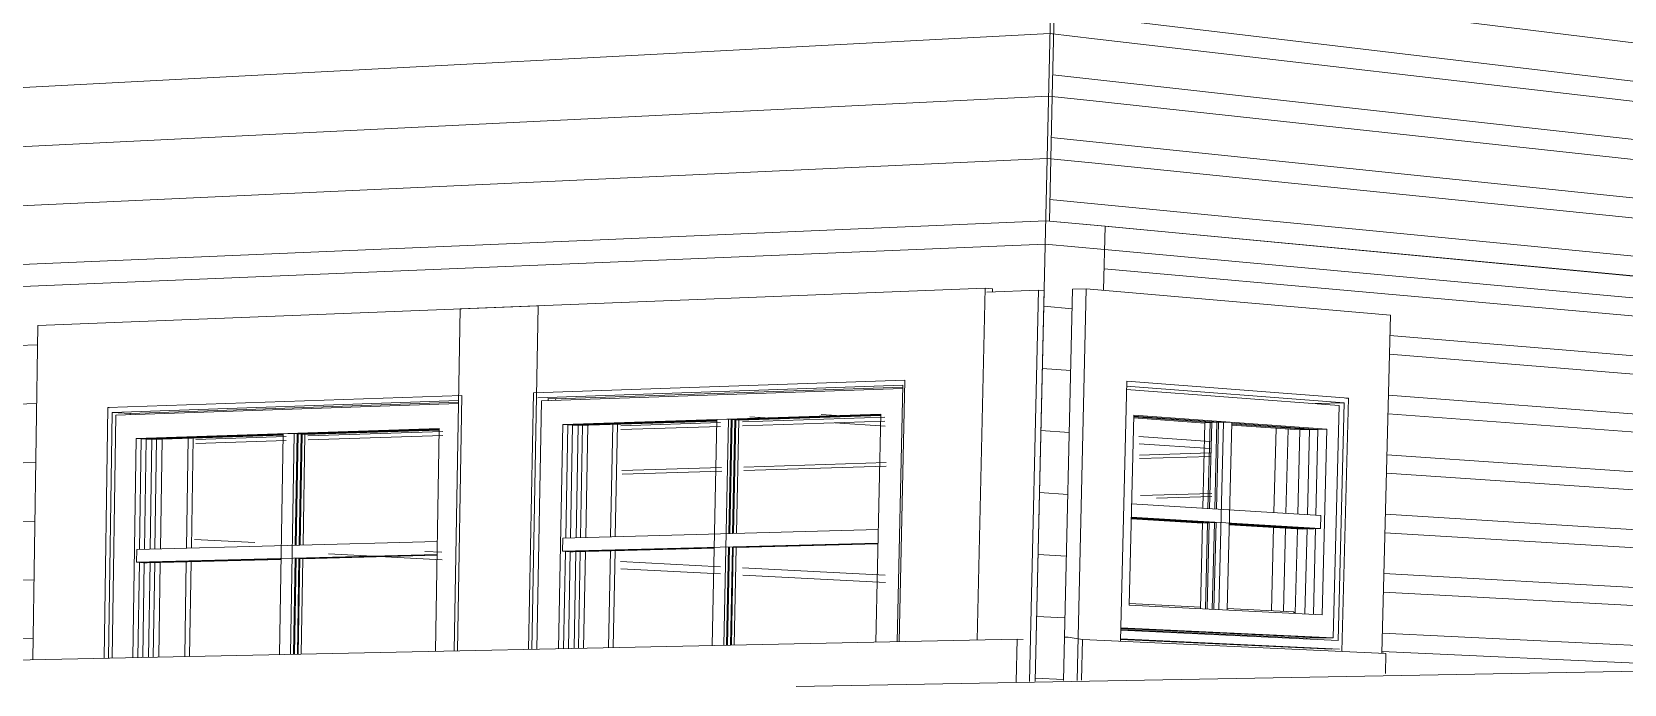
# Model space of a CAD drawing. Header units: inches. Extents: x 205 to 211, y -138 to -29.
# Drawn here: x 207.2758 to 207.4176, y -137.5195 to -137.4614 of the extents above; entities that cross this region are included whole.
import ezdxf

# ---------------------------------------------------------------- set-up
doc = ezdxf.new("R2010")
doc.units = ezdxf.units.IN
doc.header["$MEASUREMENT"] = 0
for name, color, linetype, lineweight in [('A-GLAZ', 151, 'Continuous', 13), ('A-PART', 2, 'Continuous', 9), ('A-ROOF', 132, 'Continuous', 13), ('A-WALL', 113, 'Continuous', 13), ('A-WALL-PATT', 111, 'Continuous', 13), ('Q-CASE', 31, 'Continuous', 9)]:
    doc.layers.add(name, color=color, linetype=linetype, lineweight=lineweight)

# ---------------------------------------------------------------- blocks, each defined once
blk = doc.blocks.new('FP_61-Looking SouthWest')
at = {"layer": 'A-WALL-PATT', "lineweight": 9}
for p, q in [((-72.01776, -137.48785), (-71.83515, -137.48027)), ((-72.01779, -137.4928), (-71.92493, -137.48924)), ((-72.01782, -137.49773), (-71.925, -137.49449)), ((-72.01785, -137.50267), (-71.92508, -137.49973)), ((-72.01787, -137.5076), (-71.92515, -137.50496)), ((-72.0179, -137.51252), (-71.92523, -137.51019)), ((-72.01793, -137.51744), (-71.9253, -137.51541))]:
    blk.add_line(p, q, dxfattribs=at)
blk = doc.blocks.new('FP_62-Looking SouthWest')
at = {"layer": 'A-WALL-PATT', "lineweight": 9}
for p, q in [((-71.83515, -137.48027), (-71.82986, -137.48075)), ((-71.83527, -137.48582), (-71.83274, -137.48603)), ((-71.8354, -137.49136), (-71.83287, -137.49155)), ((-71.83553, -137.49689), (-71.833, -137.49707)), ((-71.83565, -137.50242), (-71.83312, -137.50258)), ((-71.83578, -137.50794), (-71.83325, -137.50808)), ((-71.8359, -137.51346), (-71.83338, -137.51358)), ((-71.83603, -137.51897), (-71.8335, -137.51907)), ((-71.8364, -137.53547), (-71.83591, -137.53548)), ((-71.83653, -137.54096), (-71.83603, -137.54097)), ((-71.83665, -137.54644), (-71.83335, -137.54646)), ((-71.83678, -137.55192), (-71.83348, -137.55191)), ((-71.8369, -137.55739), (-71.8336, -137.55736)), ((-71.83703, -137.56286), (-71.83373, -137.5628)), ((-71.83715, -137.56832), (-71.83386, -137.56824)), ((-71.83728, -137.57377), (-71.83398, -137.57367)), ((-71.8374, -137.57922), (-71.83411, -137.5791)), ((-71.83752, -137.58467), (-71.83423, -137.58452)), ((-71.83765, -137.59011), (-71.83436, -137.58994)), ((-71.83777, -137.59554), (-71.83448, -137.59535)), ((-71.8379, -137.60097), (-71.83461, -137.60075)), ((-71.83802, -137.60639), (-71.83473, -137.60615)), ((-71.83814, -137.61181), (-71.83485, -137.61154)), ((-71.83827, -137.61722), (-71.83498, -137.61693)), ((-71.83839, -137.62262), (-71.8351, -137.62231))]:
    blk.add_line(p, q, dxfattribs=at)
blk = doc.blocks.new('FP_63-Looking SouthWest')
at = {"layer": 'A-WALL-PATT', "lineweight": 9}
for p, q in [((-72.0175, -137.47113), (-71.83472, -137.46151)), ((-72.01752, -137.47609), (-71.83485, -137.46708)), ((-72.01772, -137.48105), (-71.83497, -137.47264)), ((-72.01775, -137.486), (-71.8351, -137.47819))]:
    blk.add_line(p, q, dxfattribs=at)
blk = doc.blocks.new('FP_64-Looking SouthWest')
at = {"layer": 'A-WALL-PATT', "lineweight": 9}
for p, q in [((-71.83242, -137.36035), (-71.82995, -137.36096)), ((-71.83254, -137.36602), (-71.83008, -137.36661)), ((-71.83267, -137.37168), (-71.83021, -137.37226)), ((-71.8328, -137.37734), (-71.83034, -137.3779)), ((-71.83293, -137.38299), (-71.83047, -137.38353)), ((-71.83306, -137.38864), (-71.8306, -137.38916)), ((-71.83459, -137.45594), (-71.83061, -137.45643)), ((-71.83472, -137.46151), (-71.83074, -137.46197)), ((-71.83485, -137.46708), (-71.83087, -137.46751)), ((-71.83497, -137.47264), (-71.831, -137.47304)), ((-71.8351, -137.47819), (-71.83112, -137.47856))]:
    blk.add_line(p, q, dxfattribs=at)
blk = doc.blocks.new('FP_65-Looking SouthWest')
at = {"layer": 'A-WALL-PATT', "lineweight": 9}
for p, q in [((-71.82986, -137.48075), (-71.69357, -137.49322)), ((-71.80443, -137.48841), (-71.76908, -137.49139)), ((-71.80456, -137.49373), (-71.76923, -137.49645)), ((-71.70906, -137.49644), (-71.69373, -137.49773)), ((-71.8047, -137.49904), (-71.76938, -137.5015)), ((-71.70922, -137.50107), (-71.69389, -137.50225)), ((-71.80483, -137.50434), (-71.76952, -137.50655)), ((-71.70938, -137.50569), (-71.69406, -137.50675)), ((-71.80497, -137.50964), (-71.76967, -137.5116)), ((-71.70954, -137.5103), (-71.69422, -137.51126)), ((-71.80511, -137.51494), (-71.76981, -137.51664)), ((-71.7097, -137.51491), (-71.69438, -137.51576)), ((-71.71129, -137.54708), (-71.69551, -137.54716)), ((-71.71145, -137.55166), (-71.69567, -137.55163)), ((-71.71161, -137.55624), (-71.69583, -137.5561)), ((-71.71173, -137.56082), (-71.69599, -137.56056)), ((-71.71192, -137.56539), (-71.69615, -137.56502)), ((-71.71208, -137.56996), (-71.69631, -137.56948)), ((-71.71224, -137.57452), (-71.69647, -137.57393)), ((-71.71239, -137.57908), (-71.69663, -137.57838)), ((-71.71255, -137.58364), (-71.69679, -137.58282)), ((-71.71271, -137.58819), (-71.69695, -137.58726)), ((-71.71287, -137.59274), (-71.69711, -137.5917)), ((-71.71302, -137.59728), (-71.69727, -137.59613)), ((-71.71318, -137.60182), (-71.70139, -137.60088)), ((-71.71334, -137.60636), (-71.70152, -137.60533)), ((-71.71349, -137.61089), (-71.70042, -137.60966))]:
    blk.add_line(p, q, dxfattribs=at)
blk = doc.blocks.new('FP_66-Looking SouthWest')
at = {"layer": 'A-WALL-PATT', "lineweight": 9}
for p, q in [((-71.75995, -137.37838), (-71.74588, -137.38188)), ((-71.7601, -137.38351), (-71.74603, -137.3869)), ((-71.76025, -137.38863), (-71.74619, -137.39191)), ((-71.70655, -137.39167), (-71.69006, -137.39578)), ((-71.7604, -137.39374), (-71.74634, -137.39692)), ((-71.70671, -137.39639), (-71.69023, -137.40037)), ((-71.76055, -137.39885), (-71.7465, -137.40193)), ((-71.70688, -137.40111), (-71.69039, -137.40497)), ((-71.7607, -137.40395), (-71.74665, -137.40693)), ((-71.70704, -137.40583), (-71.69056, -137.40956)), ((-71.7072, -137.41053), (-71.69072, -137.41414)), ((-71.70736, -137.41524), (-71.69089, -137.41873)), ((-71.7613, -137.42432), (-71.74727, -137.42688)), ((-71.76145, -137.4294), (-71.74742, -137.43185)), ((-71.7616, -137.43448), (-71.74757, -137.43682)), ((-71.70801, -137.43402), (-71.69155, -137.43702)), ((-71.70817, -137.43871), (-71.69171, -137.44158)), ((-71.76175, -137.43955), (-71.74772, -137.44179)), ((-71.70833, -137.44339), (-71.69187, -137.44614)), ((-71.7619, -137.44461), (-71.74788, -137.44675)), ((-71.70849, -137.44807), (-71.69204, -137.4507)), ((-71.76205, -137.44968), (-71.74803, -137.45171)), ((-71.70865, -137.45274), (-71.6922, -137.45525)), ((-71.7622, -137.45473), (-71.74818, -137.45666)), ((-71.83061, -137.45643), (-71.69286, -137.47342)), ((-71.70882, -137.45741), (-71.69237, -137.4598)), ((-71.76198, -137.45983), (-71.74834, -137.46161)), ((-71.83074, -137.46197), (-71.69302, -137.47795)), ((-71.70898, -137.46207), (-71.69253, -137.46434)), ((-71.70879, -137.46678), (-71.69269, -137.46888)), ((-71.83087, -137.46751), (-71.69318, -137.48248)), ((-71.831, -137.47304), (-71.69334, -137.487)), ((-71.83112, -137.47856), (-71.69351, -137.49152))]:
    blk.add_line(p, q, dxfattribs=at)
blk = doc.blocks.new('FP_80-Looking SouthWest')
at = {"layer": 'A-PART'}
for p, q in [((-71.83434, -137.45964), (-71.69054, -137.47668)), ((-71.83447, -137.4652), (-71.6907, -137.48119)), ((-71.8346, -137.47076), (-71.69086, -137.4857)), ((-71.83472, -137.47631), (-71.69103, -137.4902))]:
    blk.add_line(p, q, dxfattribs=at)
blk = doc.blocks.new('FP_81-Looking SouthWest')
at = {"layer": 'A-PART'}
for p, q in [((-71.8299, -137.48248), (-71.69119, -137.49485)), ((-71.80447, -137.49008), (-71.76913, -137.49297)), ((-71.8046, -137.49539), (-71.76928, -137.49803)), ((-71.70911, -137.49789), (-71.69136, -137.49934)), ((-71.80474, -137.5007), (-71.76942, -137.50308)), ((-71.70927, -137.50251), (-71.69152, -137.50384)), ((-71.80488, -137.506), (-71.76957, -137.50813)), ((-71.70943, -137.50713), (-71.69168, -137.50833)), ((-71.80501, -137.5113), (-71.76971, -137.51317)), ((-71.70959, -137.51174), (-71.69184, -137.51281)), ((-71.80515, -137.51659), (-71.77674, -137.5179)), ((-71.70975, -137.51635), (-71.70945, -137.51637)), ((-71.71118, -137.54393), (-71.69606, -137.54408)), ((-71.71134, -137.54851), (-71.69314, -137.54856)), ((-71.7115, -137.55309), (-71.6933, -137.55302)), ((-71.71166, -137.55767), (-71.69346, -137.55746)), ((-71.71181, -137.56225), (-71.69362, -137.56191)), ((-71.71197, -137.56682), (-71.69378, -137.56635)), ((-71.71213, -137.57138), (-71.69394, -137.57079)), ((-71.71229, -137.57595), (-71.6941, -137.57522)), ((-71.71244, -137.5805), (-71.69426, -137.57965)), ((-71.7126, -137.58506), (-71.69443, -137.58408)), ((-71.71276, -137.58961), (-71.69459, -137.5885)), ((-71.71292, -137.59416), (-71.69475, -137.59292)), ((-71.71307, -137.5987), (-71.69491, -137.59734)), ((-71.71323, -137.60324), (-71.70228, -137.60234)), ((-71.71339, -137.60777), (-71.70118, -137.60669)), ((-71.71354, -137.6123), (-71.70007, -137.61101))]:
    blk.add_line(p, q, dxfattribs=at)

msp = doc.modelspace()

# ---------------------------------------------------------------- linework, layer by layer
at = {"layer": 'A-GLAZ', "lineweight": 9}
for p, q in [((207.36068, -137.48421), (207.31391, -137.48605)), ((207.35998, -137.51557), (207.36068, -137.48421)), ((207.36068, -137.48421), (207.36134, -137.48426)), ((207.36847, -137.4843), (207.36969, -137.48425)), ((207.36969, -137.48425), (207.36888, -137.51916)), ((207.39678, -137.4866), (207.36969, -137.48425)), ((207.32087, -137.48577), (207.27627, -137.48753)), ((207.31391, -137.48605), (207.31337, -137.51653)), ((207.3203, -137.51639), (207.32087, -137.48577)), ((207.39601, -137.51674), (207.39678, -137.4866)), ((207.27627, -137.48753), (207.27584, -137.51731)), ((207.32044, -137.49354), (207.35351, -137.4924)), ((207.35351, -137.4924), (207.35301, -137.51571)), ((207.37274, -137.51563), (207.37329, -137.49249)), ((207.37329, -137.49249), (207.39304, -137.49399)), ((207.28251, -137.49485), (207.31406, -137.49376)), ((207.2829, -137.49527), (207.31377, -137.49421)), ((207.31406, -137.49376), (207.31366, -137.51653)), ((207.32001, -137.51639), (207.32044, -137.49354)), ((207.32115, -137.49423), (207.32074, -137.51638)), ((207.32083, -137.49396), (207.35334, -137.49285)), ((207.35334, -137.49313), (207.32115, -137.49423)), ((207.32175, -137.49403), (207.32174, -137.4942)), ((207.32175, -137.49403), (207.32242, -137.49407)), ((207.32242, -137.49407), (207.32241, -137.49418)), ((207.35335, -137.49301), (207.32242, -137.49407)), ((207.35334, -137.49285), (207.35285, -137.51571)), ((207.39221, -137.49466), (207.37327, -137.49324)), ((207.37328, -137.49294), (207.39265, -137.49441)), ((207.39304, -137.49399), (207.39246, -137.51657)), ((207.39281, -137.494), (207.39304, -137.49399)), ((207.28218, -137.51718), (207.28251, -137.49485)), ((207.28265, -137.49486), (207.28251, -137.49485)), ((207.28257, -137.51717), (207.2829, -137.49527)), ((207.2829, -137.49527), (207.28452, -137.49537)), ((207.28322, -137.49552), (207.2829, -137.51716)), ((207.31376, -137.49448), (207.28322, -137.49552)), ((207.31377, -137.49437), (207.28452, -137.49537)), ((207.28452, -137.49537), (207.28452, -137.49547)), ((207.32305, -137.49635), (207.35137, -137.49542)), ((207.35137, -137.49547), (207.33805, -137.49591)), ((207.35137, -137.49547), (207.33805, -137.49591)), ((207.33805, -137.49591), (207.35137, -137.49547)), ((207.33839, -137.49594), (207.35138, -137.49551)), ((207.35137, -137.49556), (207.33873, -137.49598)), ((207.35137, -137.49542), (207.35093, -137.51575)), ((207.37352, -137.51245), (207.37391, -137.49552)), ((207.37391, -137.49552), (207.39112, -137.49676)), ((207.38147, -137.49615), (207.37391, -137.4956)), ((207.38147, -137.49615), (207.37391, -137.4956)), ((207.37391, -137.4956), (207.38147, -137.49615)), ((207.37392, -137.49568), (207.38071, -137.49617)), ((207.39007, -137.49449), (207.39265, -137.49441)), ((207.39169, -137.51536), (207.39221, -137.49466)), ((207.39265, -137.49441), (207.39212, -137.5156)), ((207.28505, -137.4976), (207.31205, -137.49671)), ((207.31206, -137.49676), (207.29938, -137.49717)), ((207.31206, -137.49676), (207.29938, -137.49717)), ((207.29938, -137.49717), (207.31206, -137.49676)), ((207.29973, -137.4972), (207.31206, -137.4968)), ((207.31206, -137.49685), (207.30008, -137.49724)), ((207.31205, -137.49671), (207.3117, -137.51656)), ((207.32268, -137.51634), (207.32305, -137.49635)), ((207.3235, -137.49638), (207.32305, -137.49635)), ((207.3235, -137.49638), (207.32331, -137.50646)), ((207.3235, -137.49638), (207.32331, -137.50646)), ((207.32331, -137.50646), (207.3235, -137.49638)), ((207.33676, -137.49595), (207.3235, -137.49638)), ((207.33676, -137.49595), (207.3235, -137.49638)), ((207.3235, -137.49638), (207.33676, -137.49595)), ((207.32393, -137.49641), (207.3235, -137.49638)), ((207.3235, -137.49638), (207.32442, -137.49644)), ((207.32374, -137.50645), (207.32393, -137.49641)), ((207.32393, -137.49641), (207.33676, -137.49599)), ((207.32442, -137.49644), (207.32423, -137.50644)), ((207.33676, -137.49604), (207.32442, -137.49644)), ((207.32481, -137.49643), (207.32462, -137.50642)), ((207.32528, -137.49641), (207.32509, -137.50641)), ((207.3275, -137.49632), (207.32731, -137.50633)), ((207.32731, -137.50633), (207.3275, -137.49632)), ((207.32793, -137.49631), (207.32773, -137.50632)), ((207.38026, -137.49623), (207.37392, -137.49577)), ((207.39033, -137.49679), (207.38264, -137.49623)), ((207.39033, -137.49679), (207.38264, -137.49623)), ((207.38264, -137.49623), (207.39033, -137.49679)), ((207.38264, -137.49631), (207.38958, -137.49681)), ((207.38871, -137.49684), (207.38265, -137.4964)), ((207.38641, -137.50418), (207.38659, -137.49667)), ((207.38748, -137.50425), (207.38767, -137.49676)), ((207.38853, -137.50433), (207.38871, -137.49684)), ((207.38871, -137.49684), (207.39033, -137.49679)), ((207.38958, -137.49681), (207.38939, -137.50438)), ((207.39033, -137.49679), (207.38958, -137.49681)), ((207.39014, -137.50443), (207.39033, -137.49679)), ((207.39014, -137.50443), (207.39033, -137.49679)), ((207.39033, -137.49679), (207.39014, -137.50443)), ((207.39033, -137.49679), (207.39112, -137.49676)), ((207.39112, -137.49676), (207.3907, -137.5133)), ((207.28475, -137.51712), (207.28505, -137.4976)), ((207.2855, -137.49763), (207.28505, -137.4976)), ((207.2855, -137.49763), (207.28535, -137.50748)), ((207.2855, -137.49763), (207.28535, -137.50748)), ((207.28535, -137.50748), (207.2855, -137.49763)), ((207.29814, -137.49721), (207.2855, -137.49763)), ((207.29814, -137.49721), (207.2855, -137.49763)), ((207.2855, -137.49763), (207.29814, -137.49721)), ((207.28594, -137.49766), (207.2855, -137.49763)), ((207.2855, -137.49763), (207.28644, -137.49769)), ((207.28579, -137.50746), (207.28594, -137.49766)), ((207.28594, -137.49766), (207.29814, -137.49726)), ((207.28644, -137.49769), (207.28629, -137.50745)), ((207.29814, -137.4973), (207.28644, -137.49769)), ((207.28687, -137.49767), (207.28671, -137.50743)), ((207.28735, -137.49765), (207.2872, -137.50742)), ((207.28969, -137.49756), (207.28953, -137.50734)), ((207.28953, -137.50734), (207.28969, -137.49756)), ((207.29012, -137.49755), (207.28996, -137.50733)), ((207.38619, -137.51293), (207.38637, -137.50551)), ((207.38727, -137.51299), (207.38745, -137.50558)), ((207.38992, -137.51326), (207.39011, -137.5056)), ((207.38992, -137.51326), (207.39011, -137.5056)), ((207.39011, -137.5056), (207.38992, -137.51326)), ((207.38831, -137.51317), (207.38849, -137.50569)), ((207.38936, -137.50566), (207.38917, -137.51322)), ((207.32329, -137.50768), (207.32312, -137.51633)), ((207.32329, -137.50768), (207.32312, -137.51633)), ((207.32312, -137.51633), (207.32329, -137.50768)), ((207.32355, -137.51632), (207.32372, -137.50768)), ((207.32421, -137.50768), (207.32405, -137.5163)), ((207.3246, -137.50768), (207.32444, -137.51629)), ((207.32506, -137.50767), (207.3249, -137.51628)), ((207.32729, -137.50759), (207.32712, -137.51622)), ((207.32712, -137.51622), (207.32729, -137.50759)), ((207.32771, -137.50758), (207.32754, -137.51621)), ((207.28533, -137.50863), (207.2852, -137.51711)), ((207.28533, -137.50863), (207.2852, -137.51711)), ((207.2852, -137.51711), (207.28533, -137.50863)), ((207.28564, -137.5171), (207.28577, -137.50864)), ((207.28628, -137.50865), (207.28615, -137.51709)), ((207.2867, -137.50866), (207.28657, -137.51708)), ((207.28718, -137.50865), (207.28705, -137.51706)), ((207.28951, -137.50857), (207.28938, -137.517)), ((207.28938, -137.517), (207.28951, -137.50857)), ((207.28995, -137.50856), (207.28981, -137.51699)), ((207.3907, -137.5133), (207.37352, -137.51245)), ((207.37354, -137.51231), (207.37986, -137.51262)), ((207.38225, -137.51274), (207.38814, -137.51304)), ((207.38814, -137.51304), (207.38826, -137.51317)), ((207.36806, -137.51529), (207.36775, -137.5153)), ((207.36935, -137.51552), (207.36806, -137.51529)), ((207.36927, -137.51915), (207.36935, -137.51552)), ((207.36935, -137.51552), (207.39638, -137.51676)), ((207.37275, -137.51546), (207.39224, -137.51636)), ((207.39157, -137.51637), (207.37275, -137.51551)), ((207.39212, -137.5156), (207.37277, -137.51469)), ((207.37278, -137.51446), (207.39169, -137.51536)), ((207.39091, -137.51537), (207.37278, -137.51452)), ((207.37278, -137.51452), (207.39091, -137.51537)), ((207.38929, -137.5154), (207.37279, -137.51463)), ((207.38929, -137.5154), (207.39091, -137.51537)), ((207.38935, -137.51546), (207.38935, -137.51541)), ((207.39169, -137.51536), (207.39091, -137.51537)), ((207.39601, -137.51669), (207.39638, -137.51676)), ((207.39638, -137.51676), (207.39634, -137.51854))]:
    msp.add_line(p, q, dxfattribs=at)
at = {"layer": 'A-GLAZ'}
for p, q in [((207.33676, -137.49592), (207.33635, -137.51605)), ((207.3378, -137.49589), (207.33676, -137.49592)), ((207.33739, -137.51603), (207.3378, -137.49589)), ((207.3378, -137.49589), (207.33805, -137.49591)), ((207.33805, -137.49591), (207.33785, -137.50608)), ((207.33793, -137.50607), (207.33814, -137.49591)), ((207.33814, -137.49591), (207.33805, -137.49591)), ((207.33814, -137.49591), (207.33839, -137.49593)), ((207.33839, -137.49593), (207.33818, -137.50607)), ((207.33827, -137.50606), (207.33847, -137.49593)), ((207.33847, -137.49593), (207.33839, -137.49594)), ((207.33847, -137.49593), (207.33873, -137.49595)), ((207.33873, -137.49595), (207.33852, -137.50605)), ((207.38007, -137.5038), (207.38026, -137.49619)), ((207.38026, -137.49619), (207.38071, -137.49617)), ((207.38071, -137.49617), (207.38052, -137.50383)), ((207.38067, -137.50384), (207.38086, -137.49617)), ((207.38086, -137.49618), (207.38071, -137.49617)), ((207.38086, -137.49617), (207.38131, -137.49615)), ((207.38131, -137.49615), (207.38113, -137.50388)), ((207.38128, -137.50389), (207.38147, -137.49615)), ((207.38147, -137.49616), (207.38131, -137.49615)), ((207.38147, -137.49615), (207.38192, -137.49613)), ((207.38192, -137.49613), (207.38151, -137.51284)), ((207.38264, -137.49618), (207.38192, -137.49613)), ((207.38223, -137.51288), (207.38264, -137.49618)), ((207.29813, -137.49719), (207.29781, -137.51685)), ((207.29912, -137.49716), (207.29813, -137.49719)), ((207.2988, -137.51683), (207.29912, -137.49716)), ((207.29912, -137.49716), (207.29938, -137.49717)), ((207.29938, -137.49717), (207.29922, -137.50711)), ((207.29931, -137.5071), (207.29947, -137.49718)), ((207.29947, -137.49718), (207.29939, -137.49718)), ((207.29947, -137.49718), (207.29973, -137.4972)), ((207.29973, -137.4972), (207.29957, -137.5071)), ((207.29965, -137.50709), (207.29982, -137.4972)), ((207.29982, -137.4972), (207.29973, -137.4972)), ((207.29982, -137.4972), (207.30008, -137.49722)), ((207.30008, -137.49722), (207.29991, -137.50708)), ((207.39059, -137.50446), (207.37373, -137.50342)), ((207.3737, -137.50462), (207.39056, -137.50563)), ((207.38125, -137.50511), (207.3737, -137.50466)), ((207.37371, -137.50467), (207.38125, -137.50512)), ((207.38064, -137.50513), (207.37371, -137.50471)), ((207.37371, -137.50472), (207.38064, -137.50514)), ((207.38004, -137.50514), (207.37371, -137.50476)), ((207.37986, -137.51275), (207.38004, -137.5051)), ((207.38049, -137.50513), (207.38031, -137.51278)), ((207.38046, -137.51279), (207.38064, -137.50509)), ((207.3811, -137.50512), (207.38091, -137.51281)), ((207.38106, -137.51282), (207.38125, -137.50507)), ((207.39011, -137.50564), (207.38242, -137.50518)), ((207.38242, -137.50519), (207.38996, -137.50565)), ((207.38951, -137.50566), (207.38242, -137.50523)), ((207.38243, -137.50525), (207.38936, -137.50566)), ((207.38891, -137.50568), (207.38243, -137.50529)), ((207.39056, -137.50563), (207.39059, -137.50446)), ((207.31188, -137.50677), (207.28509, -137.50748)), ((207.32305, -137.50647), (207.32303, -137.50765)), ((207.32303, -137.50765), (207.35112, -137.50692)), ((207.35115, -137.50572), (207.32305, -137.50647)), ((207.35112, -137.50694), (207.33782, -137.50729)), ((207.33782, -137.50729), (207.35112, -137.50695)), ((207.33816, -137.50731), (207.35112, -137.50697)), ((207.35112, -137.50697), (207.33816, -137.5073)), ((207.35112, -137.507), (207.3385, -137.50732)), ((207.38936, -137.50566), (207.38891, -137.50568)), ((207.38996, -137.50565), (207.38951, -137.50566)), ((207.39056, -137.50563), (207.39011, -137.50564)), ((207.28509, -137.50748), (207.28507, -137.50863)), ((207.28507, -137.50863), (207.31185, -137.50794)), ((207.29795, -137.50832), (207.28533, -137.50865)), ((207.28542, -137.50865), (207.29795, -137.50833)), ((207.29795, -137.50835), (207.28568, -137.50867)), ((207.28577, -137.50867), (207.29795, -137.50835)), ((207.29795, -137.50837), (207.28603, -137.50868)), ((207.2992, -137.50827), (207.29906, -137.51682)), ((207.29915, -137.51682), (207.29929, -137.50826)), ((207.31186, -137.50796), (207.2992, -137.50829)), ((207.2992, -137.50829), (207.31186, -137.50797)), ((207.29955, -137.50828), (207.29941, -137.51682)), ((207.29949, -137.51681), (207.29963, -137.50828)), ((207.29955, -137.50831), (207.31186, -137.50799)), ((207.31186, -137.50799), (207.29955, -137.50831)), ((207.29989, -137.5083), (207.29975, -137.51681)), ((207.31186, -137.50801), (207.29989, -137.50832)), ((207.32329, -137.50766), (207.32303, -137.50765)), ((207.33653, -137.50732), (207.32329, -137.50766)), ((207.32337, -137.50767), (207.33653, -137.50733)), ((207.32363, -137.50768), (207.32337, -137.50767)), ((207.33653, -137.50735), (207.32363, -137.50768)), ((207.32372, -137.50769), (207.33653, -137.50735)), ((207.32372, -137.50768), (207.32372, -137.50769)), ((207.32397, -137.5077), (207.32372, -137.50769)), ((207.33653, -137.50737), (207.32397, -137.5077)), ((207.33782, -137.50726), (207.33764, -137.51603)), ((207.33773, -137.51602), (207.33791, -137.50726)), ((207.33816, -137.50728), (207.33798, -137.51602)), ((207.33807, -137.51602), (207.33824, -137.50728)), ((207.3385, -137.5073), (207.33832, -137.51601)), ((207.28533, -137.50865), (207.28507, -137.50863)), ((207.28568, -137.50867), (207.28542, -137.50865)), ((207.28603, -137.50868), (207.28577, -137.50867))]:
    msp.add_line(p, q, dxfattribs=at)
at = {"layer": 'A-PART'}
for p, q in [((207.36698, -137.45302), (207.36666, -137.46711)), ((207.36666, -137.46711), (207.3664, -137.47822)), ((207.37136, -137.47869), (207.3664, -137.47822)), ((207.37136, -137.47869), (207.37123, -137.48438)), ((207.51009, -137.49175), (207.37136, -137.47869)), ((207.51009, -137.49175), (207.37136, -137.47869))]:
    msp.add_line(p, q, dxfattribs=at)
at = {"layer": 'A-ROOF'}
msp.add_line((207.57973, -137.51537), (207.34383, -137.51971), dxfattribs=at)
at = {"layer": 'A-WALL'}
for p, q in [((207.36513, -137.51924), (207.36664, -137.45298)), ((207.36134, -137.48426), (207.36134, -137.48454)), ((207.36766, -137.51918), (207.36847, -137.4843)), ((207.36543, -137.48439), (207.36084, -137.48457)), ((207.36464, -137.51925), (207.36543, -137.48439)), ((207.36593, -137.48443), (207.36513, -137.51924)), ((207.36543, -137.48439), (207.36593, -137.48443)), ((207.36353, -137.51549), (207.18292, -137.51923)), ((207.36345, -137.51928), (207.36353, -137.51549)), ((207.36353, -137.51549), (207.36406, -137.51552))]:
    msp.add_line(p, q, dxfattribs=at)
at = {"layer": 'Q-CASE'}
for p, q in [((207.33971, -137.49566), (207.34246, -137.49585)), ((207.3488, -137.49565), (207.34606, -137.49546)), ((207.31235, -137.49697), (207.30035, -137.49737)), ((207.33709, -137.49617), (207.32822, -137.49646)), ((207.32823, -137.49681), (207.3371, -137.49652)), ((207.35173, -137.49569), (207.33906, -137.4961)), ((207.33907, -137.49646), (207.35174, -137.49605)), ((207.3473, -137.49619), (207.35176, -137.4965)), ((207.2984, -137.49743), (207.29035, -137.49769)), ((207.29036, -137.49804), (207.29841, -137.49778)), ((207.30036, -137.49772), (207.31235, -137.49733)), ((207.38071, -137.49788), (207.37437, -137.49743)), ((207.37439, -137.49806), (207.38073, -137.49849)), ((207.35185, -137.49975), (207.33918, -137.50014)), ((207.38074, -137.49888), (207.37442, -137.49907)), ((207.37443, -137.49938), (207.38075, -137.49919)), ((207.3372, -137.50019), (207.32832, -137.50046)), ((207.32833, -137.50077), (207.33721, -137.5005)), ((207.33918, -137.50044), (207.35186, -137.50006)), ((207.38086, -137.50251), (207.37453, -137.50269)), ((207.37593, -137.50292), (207.38087, -137.50278)), ((207.29562, -137.50687), (207.29025, -137.50659)), ((207.30219, -137.50788), (207.3123, -137.5084)), ((207.31228, -137.50774), (207.31076, -137.50766)), ((207.33709, -137.50903), (207.32819, -137.50857)), ((207.32821, -137.50921), (207.33711, -137.50967)), ((207.35176, -137.50979), (207.33906, -137.50913)), ((207.33908, -137.50977), (207.35179, -137.51042))]:
    msp.add_line(p, q, dxfattribs=at)

# ---------------------------------------------------------------- block references
at = {"layer": 'A-PART'}
for name in ['FP_80-Looking SouthWest', 'FP_81-Looking SouthWest']:
    msp.add_blockref(name, (279.20117, 0), dxfattribs=at)
at = {"layer": 'A-WALL', "lineweight": 9}
for name in ['FP_63-Looking SouthWest', 'FP_64-Looking SouthWest', 'FP_66-Looking SouthWest', 'FP_61-Looking SouthWest', 'FP_62-Looking SouthWest', 'FP_65-Looking SouthWest']:
    msp.add_blockref(name, (279.20117, 0), dxfattribs=at)

doc.saveas('drawing.dxf')
